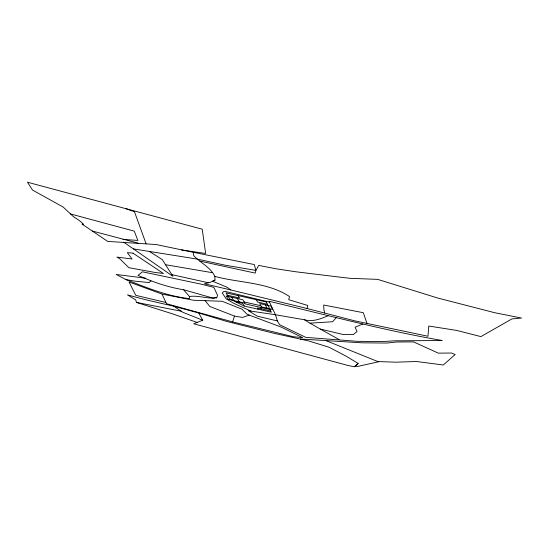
<?xml version="1.0" encoding="UTF-8"?>
<svg xmlns="http://www.w3.org/2000/svg" width="549" height="549" viewBox="0 0 549 549"><rect width="100%" height="100%" fill="white"/><g stroke="black" fill="none" stroke-linecap="round" stroke-linejoin="round"><path stroke-width="0.82" d="M199.822 261.084L255.23 273.1L255.882 270.382L258.73 265.414L275.584 268.701L295.76 271.769L340.565 277.224L350.269 278.329L377.671 279.366L437.56 297.99L494.972 312.779L521.55 318.036L511.888 318.921L480.917 336.606L456.679 330.429L428.796 326.031L427.973 336.249L354.4 320.767L307.138 308.511L307.728 305.457L288.733 299.692L289.508 296.563C267.706 282.042 239.412 283.051 214.858 276.415C210.397 266.992 200.392 263.019 193.722 255.601L193.138 252.279L156.142 244.525L107.7 241.409L81.952 224.033L83.414 224.225L83.112 223.896A41.71 10.369 19.9 0 0 77.841 219.504L73.463 216.67L63.156 207.055L32.508 190.043L27.45 182.206L202.217 229.201L205.662 253.466L181.52 249.932M232.625 321.892L234.464 316.08L242.534 317.439L249.191 315.099L280.964 326.984L302.671 337.649L293.166 336.695L232.625 321.892L166.491 303.7L162.037 294.086L129.063 282.014L135.775 295.341L165.922 302.478M216.725 297.791C208.037 299.178 198.457 295.149 189.405 296.487L183.586 289.721C167.596 287.182 152.636 281.898 138.025 275.365L142.424 271.803L200.605 284.039L213.808 287.34L217.548 295.266L216.725 297.791L215.187 297.366L213.451 298.217L183.586 289.721M336.16 317.768L332.632 321.741L309.986 323.176L304.421 319.758L275.468 314.742L248.313 310.727L257.378 316.203L277.396 320.932L279.558 324.692L305.827 337.374L357.516 341.348L383.833 341.512L394.141 340.84L442.13 340.504C383.785 330.381 326.628 314.961 269.085 301.264L275.468 314.742L277.396 320.932M198.759 312.999L226.854 321.46L273.786 333.257L308.778 340.963L329.064 347.249L346.11 356.171L358.14 363.445L354.421 366.794L347.771 365.408L193.735 323.786L202.732 320.204L198.759 312.999L173.958 306.294L144.25 299.397L127.498 294.882L135.727 299.878L136.42 302.403L173.134 314.055L197.084 322.428M358.14 363.445L355.086 366.176L357.914 366.375L379.338 361.606L395.678 362.189L416.547 361.503L443.263 364.996L455.148 354.524L451.553 353.028L438.308 353.137L413.575 341.91L396.659 341.986L386.99 343.056L362.072 342.83L300.324 339.007M151.009 281.047L149.108 282.563L134.683 281.129L125.982 279.599L116.162 274.452L145.835 278.226M214.858 276.415L214.995 280.107L212.593 281.218L227.382 287.388L230.813 289.961L307.138 308.511M214.995 280.107L210.274 282.282L204.393 283.812L230.813 289.961M362.841 324.02L355.093 327.204L357.035 331.575L353.323 334.554L343.235 334.533L320.321 329.071L309.986 323.176M328.076 315.771C320.582 318.935 312.662 322.112 304.421 319.758M249.191 315.099L246.844 314.035L241.979 309.169L222.091 301.257L193.571 300.255L162.037 294.086M122.955 239.378L137.874 240.441L134.258 231.136L70.402 213.911M171.878 274.651L208.407 282.769M123.614 242.13L133.462 248.91L197.064 259.046L225.145 265.201L255.882 270.382L254.338 264.563L193.138 252.279M149.767 251.675L162.374 259.65L165.524 264.714L212.209 272.654M136.42 302.403L181.245 311.214L182.817 312.285L202.732 320.204M138.437 243.221L92.321 231.033M227.471 295.245L239.494 297.97L238.108 295.602M267.466 304.304L257.536 302.053L256.314 299.713M244.106 301.936L260.816 305.731M244.758 303.075L228.267 299.329L226.133 295.959L242.843 299.747L245.238 303.906L270.019 309.547M261.399 306.864L272.572 309.403L271.021 306.129L259.698 303.57L261.825 307.68M235.349 301.655L242.624 303.316L244.216 306.033M270.746 311.036L257.351 307.982L257.996 309.176M269.497 302.135L225.035 291.389L223.807 291.498L222.249 292.967L226.167 298.848L233.661 303.274L250.982 311.125M125.872 208.634L134.471 211.742L146.082 243.783M125.982 279.599C146.597 287.614 167.225 296.206 189.426 298.629L189.405 296.487M234.464 316.08L209.78 306.452L204.955 300.427M326.188 340.709L378.275 361.736M320.321 329.071L339.138 339.611M173.958 306.294L181.245 311.214M133.462 248.91L172.942 276.319L165.524 264.714M231.685 297.215L233.75 300.571M237.257 298.478L239.247 301.82M260.295 307.337L261.077 308.833M265.352 304.846L266.979 308.126M366.979 323.457L363.321 312.71L323.697 305.018L323.903 309.602L324.699 312.978M132.982 253.151L127.32 252.636L132.041 258.998L116.978 257.083L119.902 258.881L128.85 267.692L154.914 272.434L163.43 273.471L132.982 253.151M266.34 301.977L225.975 292.864L229.736 298.855L244.051 305.999L271.323 312.223L266.34 301.977"/></g></svg>
